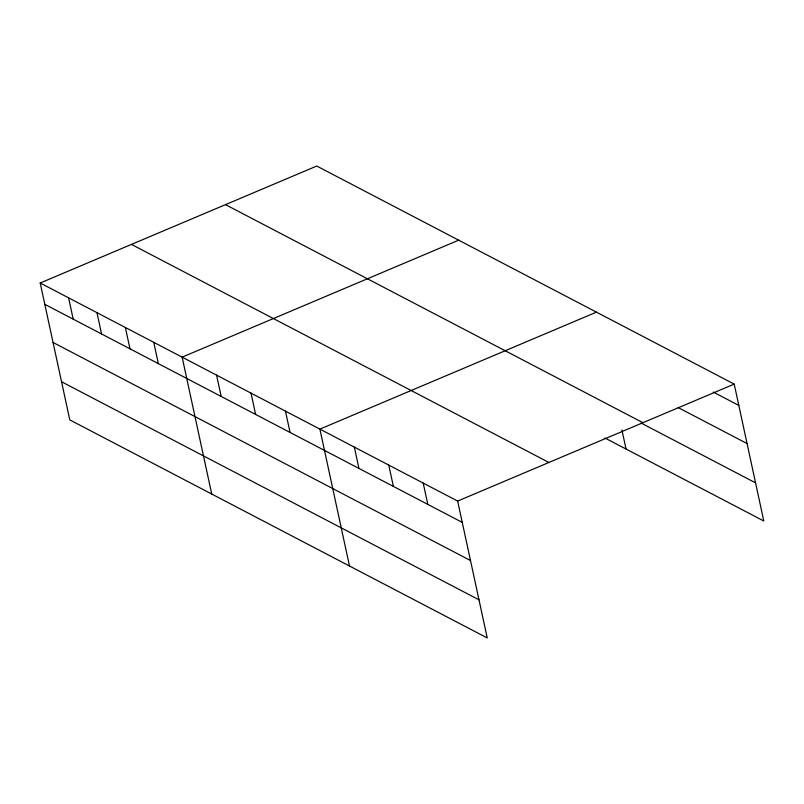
<?xml version="1.0" encoding="UTF-8"?>
<svg xmlns="http://www.w3.org/2000/svg" width="804" height="804" viewBox="0 0 804 804"><rect width="100%" height="100%" fill="white"/><g stroke="black" fill="none" stroke-linecap="round" stroke-linejoin="round"><path stroke-width="1.21" d="M40.2 283.008L457.647 501.073L487.244 637.964L69.797 419.899L40.2 283.008L316.756 166.036L734.203 384.101L763.8 520.992L604.93 438.009M458.682 240.175L182.136 357.147L211.733 494.038M596.447 312.143L319.891 429.115L349.489 566.006M457.647 501.073L734.203 384.101M713.259 392.071L738.816 405.417M678.174 407.578L747.057 443.557M225.492 204.638L642.939 422.703M641.13 423.075L755.549 482.852M131.464 244.406L548.911 462.471M44.813 304.324L462.26 522.389M53.054 342.464L470.501 560.529M61.546 381.759L479.003 599.824M621.914 429.959L626.045 449.034M423.205 483.083L427.818 504.399M388.774 465.094L393.377 486.41M354.333 447.104L358.936 468.42M285.45 411.125L290.063 432.431M251.009 393.126L255.622 414.442M216.577 375.136L221.18 396.452M153.745 342.323L158.358 363.639M125.364 327.489L129.967 348.805M96.972 312.666L101.585 333.982M68.591 297.832L73.194 319.148"/></g></svg>
